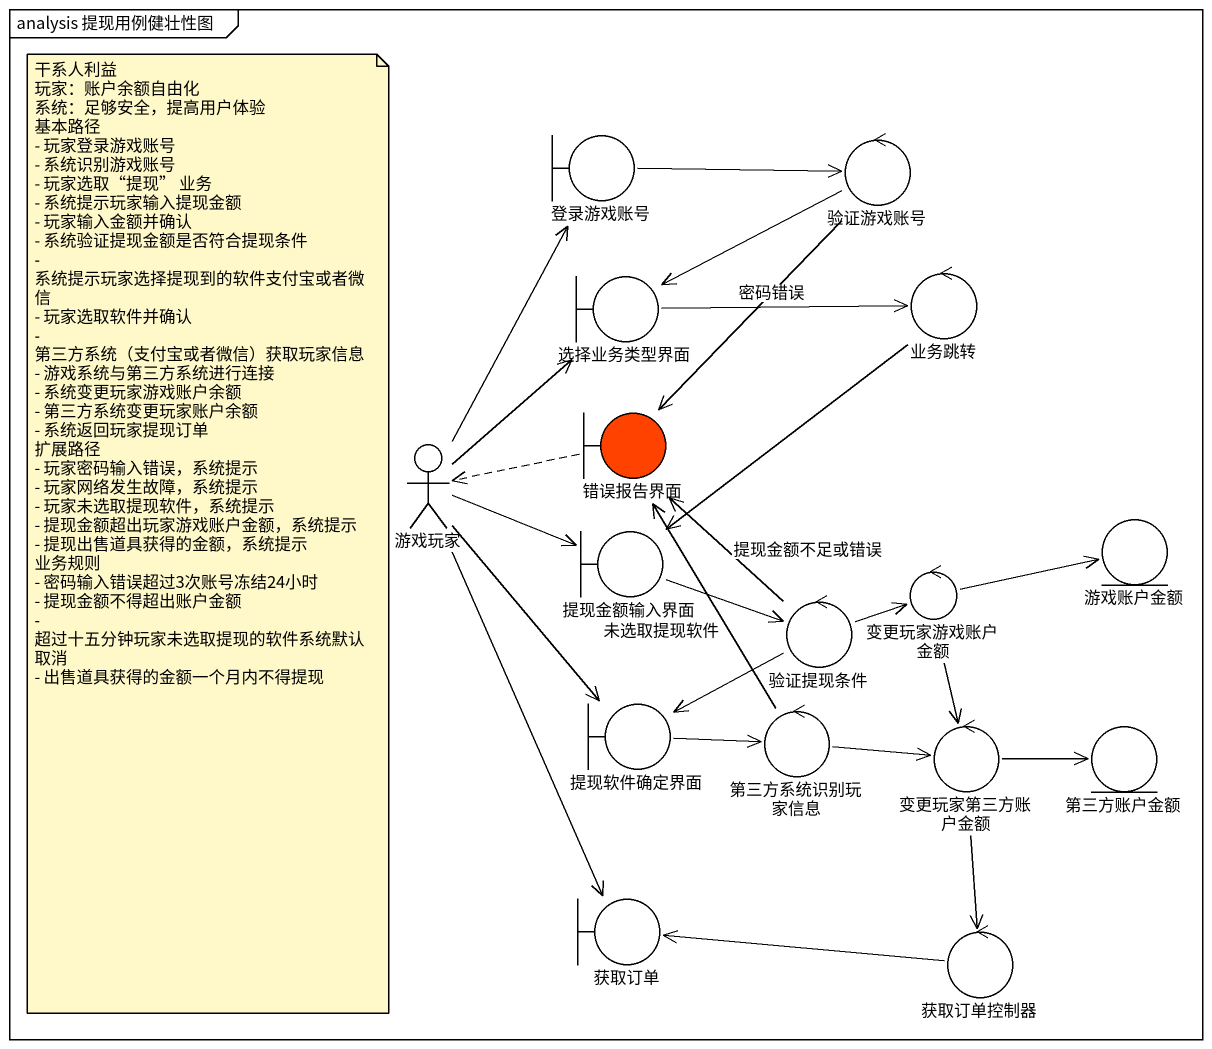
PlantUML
@startuml
mainframe analysis 提现用例健壮性图
boundary 登录游戏账号
control 验证游戏账号
boundary 选择业务类型界面
control 业务跳转
boundary 错误报告界面 #FF4200
actor 游戏玩家
boundary 提现金额输入界面
entity 游戏账户金额
control 验证提现条件
control 变更玩家游戏账户金额
boundary 提现软件确定界面
control 第三方系统识别玩家信息
control 变更玩家第三方账户金额
entity 第三方账户金额
boundary 获取订单
control 获取订单控制器
登录游戏账号 -right-> 验证游戏账号
验证游戏账号 -left-> 选择业务类型界面
验证游戏账号 --> 错误报告界面 : 密码错误
选择业务类型界面 -right-> 业务跳转
业务跳转 --> 提现金额输入界面
错误报告界面 .left.> 游戏玩家
游戏玩家 -up-> 登录游戏账号
游戏玩家 -up-> 选择业务类型界面
游戏玩家 -right-> 提现金额输入界面
游戏玩家 --> 提现软件确定界面
游戏玩家 --> 获取订单
提现金额输入界面 -right-> 验证提现条件
验证提现条件 -up-> 错误报告界面 : 提现金额不足或错误
验证提现条件 -right-> 变更玩家游戏账户金额
验证提现条件 -left-> 提现软件确定界面
变更玩家游戏账户金额 -right-> 游戏账户金额
变更玩家游戏账户金额 --> 变更玩家第三方账户金额
提现软件确定界面 -right-> 第三方系统识别玩家信息
第三方系统识别玩家信息 -up-> 错误报告界面 : 未选取提现软件
第三方系统识别玩家信息 -right-> 变更玩家第三方账户金额
变更玩家第三方账户金额 -right-> 第三方账户金额
变更玩家第三方账户金额 --> 获取订单控制器
获取订单控制器 -left-> 获取订单
note as N1
  干系人利益
  玩家：账户余额自由化
  系统：足够安全，提高用户体验
  基本路径
  - 玩家登录游戏账号
  - 系统识别游戏账号
  - 玩家选取“提现” 业务
  - 系统提示玩家输入提现金额
  - 玩家输入金额并确认
  - 系统验证提现金额是否符合提现条件
  - 系统提示玩家选择提现到的软件支付宝或者微信
  - 玩家选取软件并确认
  - 第三方系统（支付宝或者微信）获取玩家信息
  - 游戏系统与第三方系统进行连接
  - 系统变更玩家游戏账户余额
  - 第三方系统变更玩家账户余额
  - 系统返回玩家提现订单
  扩展路径
  - 玩家密码输入错误，系统提示
  - 玩家网络发生故障，系统提示
  - 玩家未选取提现软件，系统提示
  - 提现金额超出玩家游戏账户金额，系统提示
  - 提现出售道具获得的金额，系统提示
  业务规则
  - 密码输入错误超过3次账号冻结24小时
  - 提现金额不得超出账户金额
  - 超过十五分钟玩家未选取提现的软件系统默认取消
  - 出售道具获得的金额一个月内不得提现
end note
@enduml
